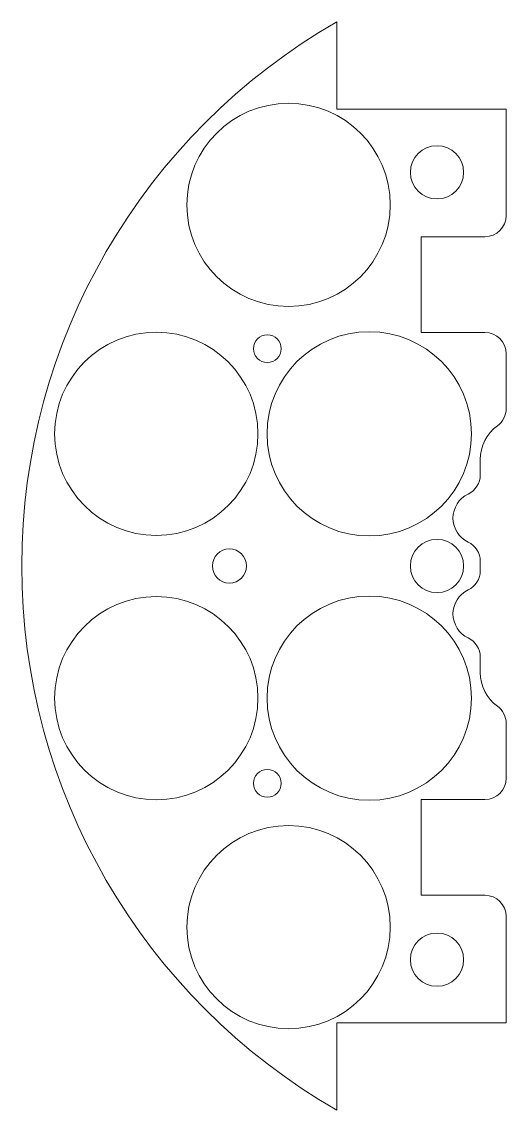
# Model space of a CAD drawing. Header units: inches. Extents: x -2.95 to -0.67, y -2.56 to 2.56.
import ezdxf

# ---------------------------------------------------------------- set-up
doc = ezdxf.new("R2010")
doc.units = ezdxf.units.IN
doc.header["$MEASUREMENT"] = 0

msp = doc.modelspace()

# ---------------------------------------------------------------- linework, layer by layer
at = {"color": 1, "linetype": 'Continuous', "lineweight": 5}
for p, q in [((-1.47, 2.5577), (-1.47, 2.1477)), ((-1.47, 2.1477), (-0.675, 2.1477)), ((-0.675, 2.1477), (-0.675, 1.6477)), ((-0.775, 1.5477), (-1.075, 1.5477)), ((-1.075, 1.5477), (-1.075, 1.0977)), ((-1.075, 1.0977), (-0.775, 1.0977)), ((-0.675, 0.9977), (-0.675, 0.7398)), ((-0.7969, 0.5), (-0.7969, 0.4281)), ((-0.7969, 0.0219), (-0.7969, -0.0219)), ((-0.7969, -0.4281), (-0.7969, -0.5)), ((-0.675, -0.7398), (-0.675, -0.9977)), ((-0.775, -1.0977), (-1.075, -1.0977)), ((-1.075, -1.0977), (-1.075, -1.5477)), ((-1.075, -1.5477), (-0.775, -1.5477)), ((-0.675, -1.6477), (-0.675, -2.1477)), ((-0.675, -2.1477), (-1.47, -2.1477)), ((-1.47, -2.1477), (-1.47, -2.5577))]:
    msp.add_line(p, q, dxfattribs=at)
for centre, radius in [((-1.6971, 1.6971), 0.4775), ((-1, 1.85), 0.125), ((-2.3182, 0.6212), 0.4775), ((-1.7971, 1.0212), 0.065), ((-1.3182, 0.6212), 0.48), ((-1, 0), 0.125), ((-1.975, 0), 0.08), ((-2.3182, -0.6212), 0.4775), ((-1.3182, -0.6212), 0.48), ((-1.7971, -1.0212), 0.065), ((-1.6971, -1.6971), 0.4775), ((-1, -1.85), 0.125)]:
    msp.add_circle(centre, radius, dxfattribs=at)
for centre, radius, start, end in [((0, 0), 2.95, 119.8879, 240.1121), ((-0.775, 1.6477), 0.1, 270, 0), ((-0.775, 0.9977), 0.1, 0, 90), ((-0.775, 0.7398), 0.1, 306.1231, 0), ((-0.6, 0.5), 0.1969, 126.1231, 180), ((-0.8969, 0.4281), 0.1, 295.4959, 0), ((-0.8, 0.225), 0.125, 115.4959, 244.5041), ((-0.8969, 0.0219), 0.1, 0, 64.5041), ((-0.8969, -0.0219), 0.1, 295.4959, 0), ((-0.8, -0.225), 0.125, 115.4959, 244.5041), ((-0.8969, -0.4281), 0.1, 0, 64.5041), ((-0.6, -0.5), 0.1969, 180, 233.8769), ((-0.775, -0.7398), 0.1, 0, 53.8769), ((-0.775, -0.9977), 0.1, 270, 0), ((-0.775, -1.6477), 0.1, 0, 90)]:
    msp.add_arc(centre, radius, start, end, dxfattribs=at)

doc.saveas('drawing.dxf')
